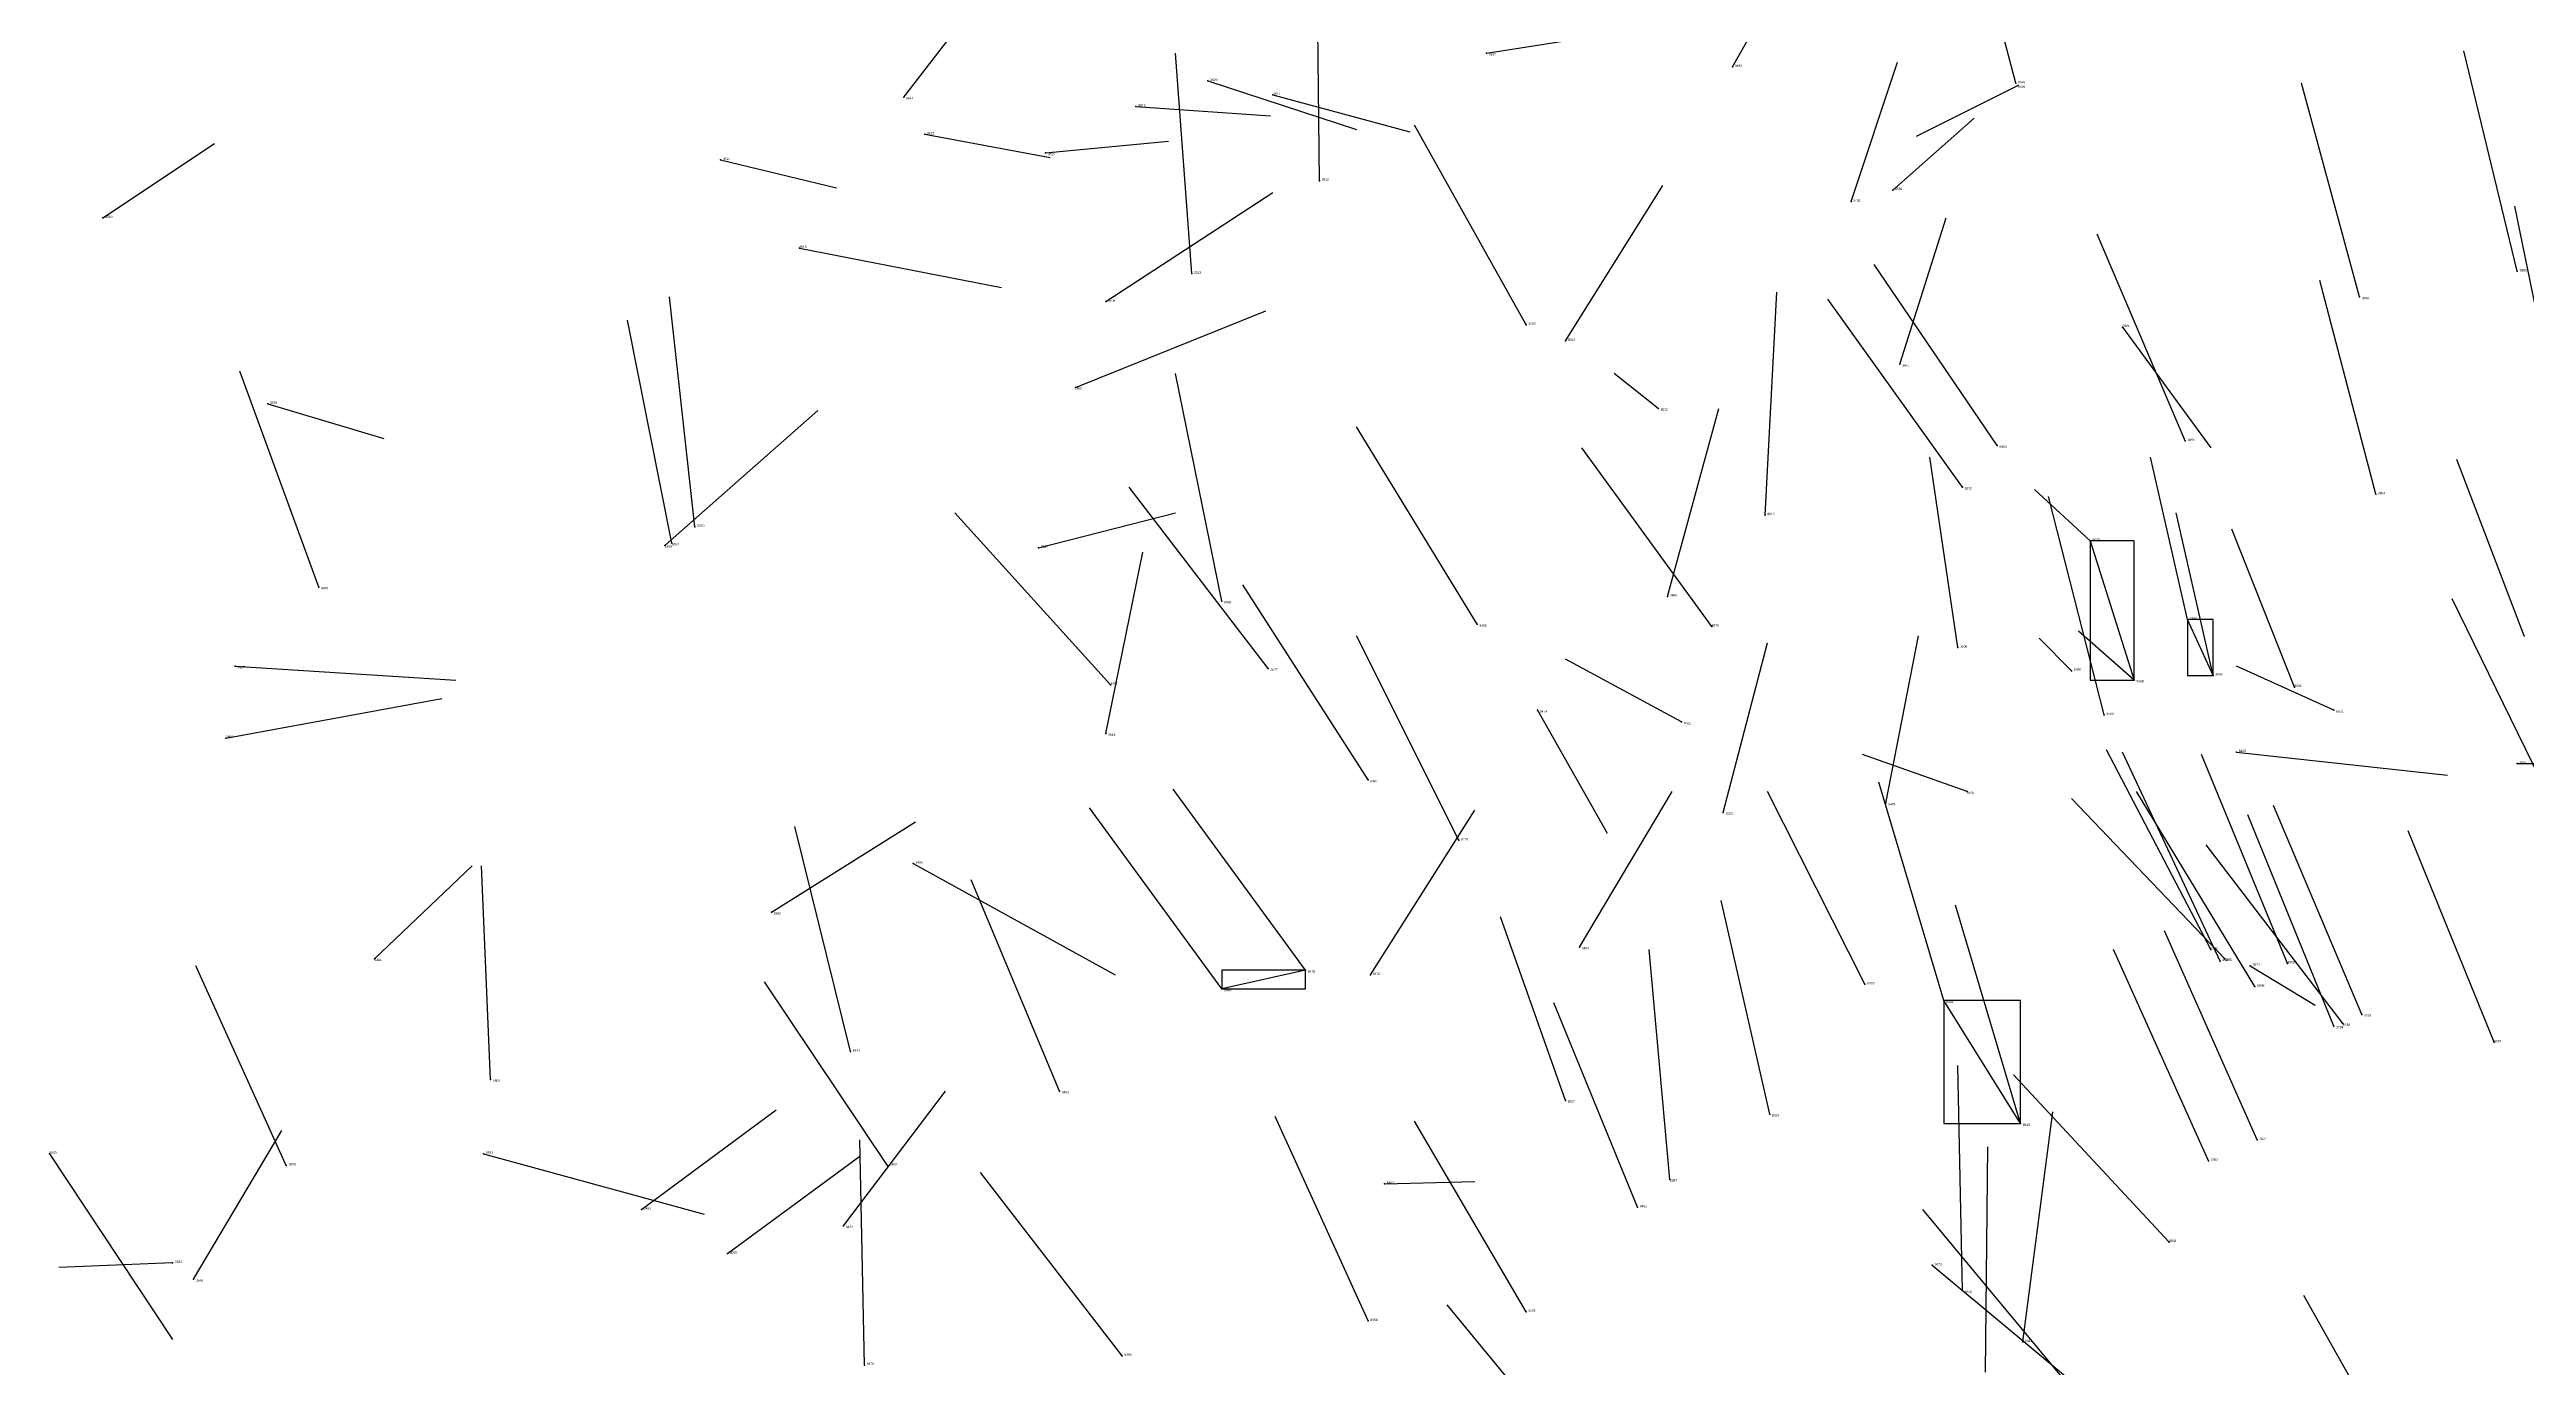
# Model space of a CAD drawing. Extents: x 59.1 to 70.8, y 600.3 to 605.1.
# Drawn here: x 63.157 to 64.224, y 603.272 to 603.839 of the extents above; entities that cross this region are included whole.
import ezdxf

# ---------------------------------------------------------------- set-up
doc = ezdxf.new("R2010")
doc.units = 0
for name, color, linetype in [('Clients', 3, 'CONTINUOUS'), ('Facilities', 3, 'CONTINUOUS'), ('Facilities_lines', 3, 'CONTINUOUS'), ('Min_max_boxes', 1, 'CONTINUOUS'), ('Normals', 1, 'CONTINUOUS'), ('Source_points', 5, 'CONTINUOUS'), ('Text', 3, 'CONTINUOUS')]:
    doc.layers.add(name, color=color, linetype=linetype)

msp = doc.modelspace()

# ---------------------------------------------------------------- linework, layer by layer
at = {"layer": 'Clients', "color": 5}
for p in [(64.078, 603.594, 454.778), (64.055, 603.568, 460.492), (63.662, 603.435, 462.843), (63.973, 603.43, 462.101)]:
    msp.add_point(p, dxfattribs=at)
at = {"layer": 'Facilities', "color": 3}
for p in [(63.776, 603.838, 456.096), (63.656, 603.826, 456.064), (63.882, 603.832, 454.578), (64.004, 603.825, 460.107), (64.005, 603.824, 460.469), (63.525, 603.819, 458.53), (63.625, 603.815, 456.162), (63.684, 603.82, 456.14), (63.534, 603.803, 456.179), (63.446, 603.792, 456.165), (63.586, 603.795, 456.201), (63.704, 603.783, 455.632), (63.933, 603.774, 454.64), (63.951, 603.779, 460.886), (63.18, 603.767, 460.486), (63.48, 603.754, 460.17), (63.649, 603.743, 455.66), (64.22, 603.744, 457.35), (63.612, 603.731, 455.423), (64.152, 603.733, 457.216), (63.793, 603.721, 462.412), (64.05, 603.72, 455.892), (63.81, 603.714, 455.601), (63.954, 603.704, 454.719), (63.251, 603.687, 456.166), (63.599, 603.694, 455.498), (63.85, 603.685, 460.703), (63.996, 603.669, 462.672), (64.077, 603.671, 457.227), (63.981, 603.651, 457.418), (64.159, 603.648, 457.289), (63.435, 603.634, 461.953), (63.896, 603.639, 461.685), (63.422, 603.626, 455.106), (63.425, 603.627, 462.08), (63.583, 603.625, 456.359), (64.036, 603.628, 460.499), (63.273, 603.608, 462.224), (63.662, 603.602, 462.388), (63.854, 603.604, 456.3), (63.772, 603.592, 462.798), (63.873, 603.591, 462.608), (63.979, 603.582, 455.61), (64.223, 603.587, 454.764), (63.237, 603.574, 456.847), (63.682, 603.573, 462.839), (64.028, 603.572, 460.556), (64.089, 603.57, 454.771), (63.614, 603.566, 455.352), (64.124, 603.565, 454.796), (63.612, 603.545, 456.408), (63.798, 603.555, 462.918), (63.86, 603.55, 460.158), (64.042, 603.553, 461.588), (64.141, 603.555, 460.402), (63.233, 603.543, 456.9), (64.099, 603.537, 458.973), (63.725, 603.525, 462.844), (64.22, 603.532, 455.88), (63.948, 603.515, 454.827), (63.983, 603.52, 460.183), (63.878, 603.511, 454.873), (63.764, 603.499, 462.782), (63.529, 603.489, 455.707), (63.468, 603.468, 455.147), (63.816, 603.453, 454.887), (64.088, 603.452, 456.876), (63.297, 603.448, 454.664), (63.698, 603.443, 462.858), (63.726, 603.441, 454.922), (64.092, 603.447, 462.065), (64.094, 603.448, 457.413), (64.105, 603.445, 455.909), (64.121, 603.446, 456.842), (63.939, 603.437, 462.774), (64.107, 603.436, 462.243), (64.141, 603.419, 456.813), (64.145, 603.42, 462.268), (64.153, 603.424, 456.78), (63.502, 603.408, 462.326), (64.21, 603.412, 456.769), (63.347, 603.396, 461.492), (63.592, 603.391, 462.46), (63.81, 603.387, 460.949), (63.898, 603.381, 462.336), (64.006, 603.377, 462.084), (63.157, 603.364, 461.772), (63.344, 603.364, 460.633), (64.108, 603.37, 456.86), (63.259, 603.359, 461.872), (63.518, 603.359, 462.492), (63.855, 603.353, 462.161), (64.087, 603.361, 456.864), (63.732, 603.351, 462.695), (63.412, 603.34, 455.139), (63.499, 603.333, 454.908), (63.841, 603.341, 462.507), (63.449, 603.321, 455.103), (64.07, 603.326, 461.433), (63.21, 603.317, 456.958), (63.968, 603.316, 457.365), (63.219, 603.31, 455.306), (63.981, 603.305, 461.963), (63.725, 603.292, 462.478), (63.793, 603.296, 462.494), (64.007, 603.283, 462.512), (63.508, 603.273, 462.179), (63.619, 603.277, 462.495)]:
    msp.add_point(p, dxfattribs=at)
at = {"layer": 'Facilities_lines', "color": 3}
for p, q in [((64.036, 603.628, 460.499), (64.055, 603.568, 460.492)), ((64.089, 603.57, 454.771), (64.078, 603.594, 454.778)), ((63.698, 603.443, 462.858), (63.662, 603.435, 462.843)), ((64.006, 603.377, 462.084), (63.973, 603.43, 462.101))]:
    msp.add_line(p, q, dxfattribs=at)
at = {"layer": 'Min_max_boxes', "color": 1}
for p, q in [((64.055, 603.628, 460.492), (64.036, 603.628, 460.492)), ((64.036, 603.628, 460.492), (64.036, 603.568, 460.492)), ((64.055, 603.628, 460.499), (64.036, 603.628, 460.499)), ((64.036, 603.628, 460.499), (64.036, 603.568, 460.499)), ((64.036, 603.628, 460.492), (64.036, 603.628, 460.499)), ((64.055, 603.568, 460.492), (64.055, 603.628, 460.492)), ((64.055, 603.568, 460.499), (64.055, 603.628, 460.499)), ((64.055, 603.628, 460.492), (64.055, 603.628, 460.499)), ((64.089, 603.594, 454.771), (64.078, 603.594, 454.771)), ((64.078, 603.594, 454.771), (64.078, 603.57, 454.771)), ((64.089, 603.594, 454.778), (64.078, 603.594, 454.778)), ((64.078, 603.594, 454.778), (64.078, 603.57, 454.778)), ((64.078, 603.594, 454.771), (64.078, 603.594, 454.778)), ((64.089, 603.57, 454.771), (64.089, 603.594, 454.771)), ((64.089, 603.57, 454.778), (64.089, 603.594, 454.778)), ((64.089, 603.594, 454.771), (64.089, 603.594, 454.778)), ((64.036, 603.568, 460.492), (64.055, 603.568, 460.492)), ((64.036, 603.568, 460.499), (64.055, 603.568, 460.499)), ((64.036, 603.568, 460.492), (64.036, 603.568, 460.499)), ((64.055, 603.568, 460.492), (64.055, 603.568, 460.499)), ((64.078, 603.57, 454.771), (64.089, 603.57, 454.771)), ((64.078, 603.57, 454.778), (64.089, 603.57, 454.778)), ((64.078, 603.57, 454.771), (64.078, 603.57, 454.778)), ((64.089, 603.57, 454.771), (64.089, 603.57, 454.778)), ((63.698, 603.443, 462.843), (63.662, 603.443, 462.843)), ((63.662, 603.443, 462.843), (63.662, 603.435, 462.843)), ((63.698, 603.443, 462.858), (63.662, 603.443, 462.858)), ((63.662, 603.443, 462.858), (63.662, 603.435, 462.858)), ((63.662, 603.443, 462.843), (63.662, 603.443, 462.858)), ((63.698, 603.435, 462.843), (63.698, 603.443, 462.843)), ((63.698, 603.435, 462.858), (63.698, 603.443, 462.858)), ((63.698, 603.443, 462.843), (63.698, 603.443, 462.858)), ((63.662, 603.435, 462.843), (63.698, 603.435, 462.843)), ((63.662, 603.435, 462.858), (63.698, 603.435, 462.858)), ((63.662, 603.435, 462.843), (63.662, 603.435, 462.858)), ((63.698, 603.435, 462.843), (63.698, 603.435, 462.858)), ((64.006, 603.43, 462.084), (63.973, 603.43, 462.084)), ((63.973, 603.43, 462.084), (63.973, 603.377, 462.084)), ((64.006, 603.43, 462.101), (63.973, 603.43, 462.101)), ((63.973, 603.43, 462.101), (63.973, 603.377, 462.101)), ((63.973, 603.43, 462.084), (63.973, 603.43, 462.101)), ((64.006, 603.377, 462.084), (64.006, 603.43, 462.084)), ((64.006, 603.377, 462.101), (64.006, 603.43, 462.101)), ((64.006, 603.43, 462.084), (64.006, 603.43, 462.101)), ((63.973, 603.377, 462.084), (64.006, 603.377, 462.084)), ((63.973, 603.377, 462.101), (64.006, 603.377, 462.101)), ((63.973, 603.377, 462.084), (63.973, 603.377, 462.101)), ((64.006, 603.377, 462.084), (64.006, 603.377, 462.101))]:
    msp.add_line(p, q, dxfattribs=at)
at = {"layer": 'Normals', "color": 1}
for p, q in [((63.525, 603.819, 458.53), (63.586, 603.898, 458.541)), ((64.004, 603.825, 460.107), (63.985, 603.897, 460.173)), ((63.882, 603.832, 454.578), (63.914, 603.889, 454.654)), ((63.704, 603.783, 455.632), (63.703, 603.879, 455.604)), ((63.776, 603.838, 456.096), (63.84, 603.848, 456.172)), ((63.649, 603.743, 455.66), (63.642, 603.838, 455.628)), ((63.933, 603.774, 454.64), (63.953, 603.834, 454.717)), ((64.22, 603.744, 457.35), (64.197, 603.839, 457.328)), ((63.656, 603.826, 456.064), (63.72, 603.805, 456.138)), ((64.005, 603.824, 460.469), (63.961, 603.802, 460.556)), ((64.152, 603.733, 457.216), (64.127, 603.825, 457.187)), ((63.625, 603.815, 456.162), (63.683, 603.811, 456.244)), ((63.684, 603.82, 456.14), (63.743, 603.804, 456.219)), ((63.534, 603.803, 456.179), (63.588, 603.793, 456.263)), ((63.793, 603.721, 462.412), (63.745, 603.807, 462.395)), ((63.951, 603.779, 460.886), (63.986, 603.81, 460.974)), ((63.18, 603.767, 460.486), (63.228, 603.799, 460.568)), ((63.446, 603.792, 456.165), (63.496, 603.78, 456.251)), ((63.586, 603.795, 456.201), (63.639, 603.8, 456.286)), ((63.81, 603.714, 455.601), (63.852, 603.781, 455.54)), ((63.612, 603.731, 455.423), (63.684, 603.778, 455.373)), ((64.238, 603.679, 457.088), (64.219, 603.772, 457.056)), ((63.954, 603.704, 454.719), (63.974, 603.767, 454.794)), ((64.077, 603.671, 457.227), (64.039, 603.76, 457.203)), ((63.48, 603.754, 460.17), (63.567, 603.737, 460.124)), ((63.996, 603.669, 462.672), (63.943, 603.747, 462.64)), ((64.159, 603.648, 457.289), (64.135, 603.74, 457.259)), ((63.435, 603.634, 461.953), (63.424, 603.733, 461.957)), ((63.599, 603.694, 455.498), (63.681, 603.727, 455.452)), ((63.896, 603.639, 461.685), (63.901, 603.735, 461.656)), ((63.981, 603.651, 457.418), (63.923, 603.732, 457.411)), ((63.425, 603.627, 462.08), (63.406, 603.723, 462.102)), ((64.05, 603.72, 455.892), (64.088, 603.668, 455.969)), ((63.273, 603.608, 462.224), (63.239, 603.701, 462.237)), ((63.662, 603.602, 462.388), (63.642, 603.7, 462.397)), ((63.85, 603.685, 460.703), (63.831, 603.7, 460.8)), ((63.251, 603.687, 456.166), (63.301, 603.672, 456.251)), ((63.422, 603.626, 455.106), (63.488, 603.684, 455.154)), ((63.854, 603.604, 456.3), (63.876, 603.685, 456.355)), ((63.772, 603.592, 462.798), (63.72, 603.677, 462.789)), ((63.873, 603.591, 462.608), (63.817, 603.668, 462.576)), ((63.979, 603.582, 455.61), (63.967, 603.664, 455.554)), ((64.078, 603.594, 454.778), (64.062, 603.664, 454.847)), ((64.223, 603.587, 454.764), (64.194, 603.663, 454.822)), ((63.682, 603.573, 462.839), (63.622, 603.651, 462.857)), ((64.036, 603.628, 460.499), (64.012, 603.65, 460.594)), ((64.042, 603.553, 461.588), (64.018, 603.647, 461.564)), ((63.614, 603.566, 455.352), (63.547, 603.64, 455.351)), ((63.583, 603.625, 456.359), (63.642, 603.64, 456.438)), ((64.089, 603.57, 454.771), (64.073, 603.64, 454.84)), ((64.124, 603.565, 454.796), (64.097, 603.633, 454.864)), ((63.612, 603.545, 456.408), (63.628, 603.623, 456.469)), ((63.725, 603.525, 462.844), (63.671, 603.609, 462.834)), ((64.233, 603.519, 462.477), (64.192, 603.603, 462.44)), ((64.055, 603.568, 460.492), (64.031, 603.589, 460.587)), ((63.764, 603.499, 462.782), (63.72, 603.587, 462.762)), ((63.86, 603.55, 460.158), (63.81, 603.577, 460.24)), ((63.878, 603.511, 454.873), (63.897, 603.584, 454.939)), ((63.948, 603.515, 454.827), (63.962, 603.587, 454.895)), ((64.028, 603.572, 460.556), (64.014, 603.586, 460.654)), ((63.237, 603.574, 456.847), (63.332, 603.568, 456.877)), ((64.141, 603.555, 460.402), (64.099, 603.574, 460.491)), ((63.233, 603.543, 456.9), (63.326, 603.56, 456.932)), ((63.798, 603.555, 462.918), (63.828, 603.502, 462.997)), ((63.983, 603.52, 460.183), (63.938, 603.536, 460.271)), ((64.088, 603.452, 456.876), (64.043, 603.538, 456.853)), ((64.092, 603.447, 462.065), (64.05, 603.537, 462.053)), ((64.121, 603.446, 456.842), (64.084, 603.536, 456.819)), ((64.099, 603.537, 458.973), (64.19, 603.527, 458.933)), ((63.973, 603.43, 462.101), (63.945, 603.524, 462.08)), ((64.22, 603.532, 455.88), (64.256, 603.532, 455.973)), ((63.662, 603.435, 462.843), (63.605, 603.513, 462.87)), ((63.698, 603.443, 462.858), (63.641, 603.521, 462.885)), ((63.816, 603.453, 454.887), (63.856, 603.52, 454.95)), ((63.939, 603.437, 462.774), (63.897, 603.52, 462.737)), ((64.094, 603.448, 457.413), (64.028, 603.517, 457.442)), ((64.107, 603.436, 462.243), (64.056, 603.52, 462.224)), ((64.153, 603.424, 456.78), (64.115, 603.514, 456.76)), ((63.468, 603.468, 455.147), (63.53, 603.507, 455.215)), ((63.502, 603.408, 462.326), (63.478, 603.505, 462.334)), ((63.726, 603.441, 454.922), (63.771, 603.512, 454.977)), ((64.141, 603.419, 456.813), (64.104, 603.51, 456.797)), ((64.21, 603.412, 456.769), (64.173, 603.503, 456.752)), ((64.145, 603.42, 462.268), (64.086, 603.497, 462.244)), ((63.297, 603.448, 454.664), (63.339, 603.488, 454.745)), ((63.347, 603.396, 461.492), (63.343, 603.488, 461.453)), ((63.529, 603.489, 455.707), (63.616, 603.441, 455.693)), ((63.592, 603.391, 462.46), (63.554, 603.482, 462.478)), ((63.898, 603.381, 462.336), (63.877, 603.473, 462.302)), ((64.006, 603.377, 462.084), (63.978, 603.471, 462.063)), ((63.81, 603.387, 460.949), (63.782, 603.466, 461.003)), ((64.108, 603.37, 456.86), (64.068, 603.46, 456.843)), ((63.855, 603.353, 462.161), (63.846, 603.452, 462.148)), ((64.087, 603.361, 456.864), (64.046, 603.452, 456.862)), ((63.259, 603.359, 461.872), (63.22, 603.445, 461.84)), ((64.105, 603.445, 455.909), (64.133, 603.428, 456.004)), ((63.518, 603.359, 462.492), (63.465, 603.438, 462.523)), ((63.841, 603.341, 462.507), (63.805, 603.429, 462.476)), ((63.981, 603.305, 461.963), (63.979, 603.402, 461.94)), ((64.07, 603.326, 461.433), (64.003, 603.398, 461.416)), ((63.499, 603.333, 454.908), (63.543, 603.391, 454.977)), ((63.412, 603.34, 455.139), (63.47, 603.383, 455.208)), ((63.725, 603.292, 462.478), (63.685, 603.38, 462.453)), ((63.793, 603.296, 462.494), (63.745, 603.378, 462.463)), ((64.007, 603.283, 462.512), (64.02, 603.382, 462.506)), ((63.157, 603.364, 461.772), (63.21, 603.284, 461.8)), ((63.219, 603.31, 455.306), (63.257, 603.374, 455.373)), ((63.344, 603.364, 460.633), (63.439, 603.338, 460.617)), ((63.508, 603.273, 462.179), (63.506, 603.37, 462.201)), ((63.991, 603.27, 461.925), (63.992, 603.367, 461.902)), ((63.449, 603.321, 455.103), (63.506, 603.363, 455.174)), ((63.619, 603.277, 462.495), (63.558, 603.356, 462.486)), ((63.732, 603.351, 462.695), (63.771, 603.352, 462.787)), ((64.028, 603.263, 456.976), (63.964, 603.34, 456.98)), ((63.21, 603.317, 456.958), (63.161, 603.315, 457.045)), ((63.968, 603.316, 457.365), (64.04, 603.256, 457.331)), ((64.176, 603.218, 457.842), (64.128, 603.303, 457.865)), ((63.815, 603.231, 457.87), (63.759, 603.299, 457.917))]:
    msp.add_line(p, q, dxfattribs=at)
at = {"layer": 'Source_points', "color": 5}
for p in [(63.776, 603.838, 456.096), (63.656, 603.826, 456.064), (63.882, 603.832, 454.578), (64.004, 603.825, 460.107), (64.005, 603.824, 460.469), (63.525, 603.819, 458.53), (63.625, 603.815, 456.162), (63.684, 603.82, 456.14), (63.534, 603.803, 456.179), (63.446, 603.792, 456.165), (63.586, 603.795, 456.201), (63.704, 603.783, 455.632), (63.933, 603.774, 454.64), (63.951, 603.779, 460.886), (63.18, 603.767, 460.486), (63.48, 603.754, 460.17), (63.649, 603.743, 455.66), (64.22, 603.744, 457.35), (63.612, 603.731, 455.423), (64.152, 603.733, 457.216), (63.793, 603.721, 462.412), (64.05, 603.72, 455.892), (63.81, 603.714, 455.601), (63.954, 603.704, 454.719), (63.251, 603.687, 456.166), (63.599, 603.694, 455.498), (63.85, 603.685, 460.703), (63.996, 603.669, 462.672), (64.077, 603.671, 457.227), (63.981, 603.651, 457.418), (64.159, 603.648, 457.289), (63.435, 603.634, 461.953), (63.896, 603.639, 461.685), (63.422, 603.626, 455.106), (63.425, 603.627, 462.08), (63.583, 603.625, 456.359), (64.036, 603.628, 460.499), (63.273, 603.608, 462.224), (63.662, 603.602, 462.388), (63.854, 603.604, 456.3), (63.772, 603.592, 462.798), (63.873, 603.591, 462.608), (64.078, 603.594, 454.778), (63.979, 603.582, 455.61), (64.223, 603.587, 454.764), (63.237, 603.574, 456.847), (63.682, 603.573, 462.839), (64.028, 603.572, 460.556), (64.055, 603.568, 460.492), (64.089, 603.57, 454.771), (63.614, 603.566, 455.352), (64.124, 603.565, 454.796), (63.612, 603.545, 456.408), (63.798, 603.555, 462.918), (63.86, 603.55, 460.158), (64.042, 603.553, 461.588), (64.141, 603.555, 460.402), (63.233, 603.543, 456.9), (64.099, 603.537, 458.973), (63.725, 603.525, 462.844), (64.22, 603.532, 455.88), (63.948, 603.515, 454.827), (63.983, 603.52, 460.183), (63.878, 603.511, 454.873), (63.764, 603.499, 462.782), (63.529, 603.489, 455.707), (63.468, 603.468, 455.147), (63.816, 603.453, 454.887), (64.088, 603.452, 456.876), (63.297, 603.448, 454.664), (63.698, 603.443, 462.858), (63.726, 603.441, 454.922), (64.092, 603.447, 462.065), (64.094, 603.448, 457.413), (64.105, 603.445, 455.909), (64.121, 603.446, 456.842), (63.662, 603.435, 462.843), (63.939, 603.437, 462.774), (63.973, 603.43, 462.101), (64.107, 603.436, 462.243), (64.141, 603.419, 456.813), (64.145, 603.42, 462.268), (64.153, 603.424, 456.78), (63.502, 603.408, 462.326), (64.21, 603.412, 456.769), (63.347, 603.396, 461.492), (63.592, 603.391, 462.46), (63.81, 603.387, 460.949), (63.898, 603.381, 462.336), (64.006, 603.377, 462.084), (63.157, 603.364, 461.772), (63.344, 603.364, 460.633), (64.108, 603.37, 456.86), (63.259, 603.359, 461.872), (63.518, 603.359, 462.492), (63.855, 603.353, 462.161), (64.087, 603.361, 456.864), (63.732, 603.351, 462.695), (63.412, 603.34, 455.139), (63.499, 603.333, 454.908), (63.841, 603.341, 462.507), (63.449, 603.321, 455.103), (64.07, 603.326, 461.433), (63.21, 603.317, 456.958), (63.968, 603.316, 457.365), (63.219, 603.31, 455.306), (63.981, 603.305, 461.963), (63.725, 603.292, 462.478), (63.793, 603.296, 462.494), (64.007, 603.283, 462.512), (63.508, 603.273, 462.179), (63.619, 603.277, 462.495)]:
    msp.add_point(p, dxfattribs=at)

# ---------------------------------------------------------------- texts
at = {"layer": 'Text', "color": 3}
for s, p in [('3617', (63.777, 603.837, 456.096)), ('3484', (63.883, 603.832, 454.578)), ('3629', (63.657, 603.826, 456.064)), ('8649', (64.005, 603.825, 460.107)), ('8659', (64.005, 603.823, 460.469)), ('8641', (63.526, 603.818, 458.53)), ('3616', (63.626, 603.815, 456.162)), ('3627', (63.684, 603.82, 456.14)), ('3612', (63.535, 603.803, 456.179)), ('3614', (63.447, 603.792, 456.165)), ('3625', (63.587, 603.794, 456.201)), ('3512', (63.705, 603.783, 455.632)), ('8550', (63.952, 603.779, 460.886)), ('3482', (63.934, 603.774, 454.64)), ('8519', (63.181, 603.767, 460.486)), ('8515', (63.48, 603.754, 460.17)), ('3513', (63.65, 603.743, 455.66)), ('3889', (64.221, 603.744, 457.35)), ('3505', (63.613, 603.731, 455.423)), ('3890', (64.153, 603.732, 457.216)), ('8466', (63.794, 603.721, 462.412)), ('3581', (64.05, 603.72, 455.892)), ('3504', (63.811, 603.714, 455.601)), ('3477', (63.955, 603.703, 454.719)), ('3610', (63.252, 603.687, 456.166)), ('3501', (63.599, 603.693, 455.498)), ('8532', (63.851, 603.684, 460.703)), ('8463', (63.997, 603.668, 462.672)), ('3866', (64.078, 603.671, 457.227)), ('3672', (63.982, 603.65, 457.418)), ('3895', (64.16, 603.648, 457.289)), ('8610', (63.436, 603.634, 461.953)), ('8612', (63.897, 603.639, 461.685)), ('3499', (63.422, 603.625, 455.106)), ('8464', (63.425, 603.626, 462.08)), ('3634', (63.584, 603.625, 456.359)), ('8670', (64.037, 603.628, 460.499)), ('8475', (63.274, 603.607, 462.224)), ('8433', (63.663, 603.601, 462.388)), ('3656', (63.855, 603.604, 456.3)), ('8465', (63.773, 603.591, 462.798)), ('8470', (63.873, 603.591, 462.608)), ('3845', (64.079, 603.594, 454.778)), ('3506', (63.98, 603.582, 455.61)), ('3637', (63.238, 603.573, 456.847)), ('3497', (63.614, 603.566, 455.352)), ('8477', (63.683, 603.572, 462.839)), ('8656', (64.029, 603.572, 460.556)), ('8669', (64.056, 603.567, 460.492)), ('3843', (64.09, 603.57, 454.771)), ('3901', (64.124, 603.565, 454.796)), ('3644', (63.613, 603.544, 456.408)), ('8474', (63.799, 603.554, 462.918)), ('8522', (63.861, 603.549, 460.158)), ('8563', (64.043, 603.553, 461.588)), ('8671', (64.142, 603.554, 460.402)), ('3652', (63.233, 603.543, 456.9)), ('8425', (64.1, 603.537, 458.973)), ('8467', (63.726, 603.524, 462.844)), ('3661', (64.221, 603.532, 455.88)), ('3478', (63.949, 603.514, 454.827)), ('8535', (63.983, 603.519, 460.183)), ('3483', (63.879, 603.51, 454.873)), ('8476', (63.765, 603.499, 462.782)), ('3495', (63.53, 603.489, 455.707)), ('3490', (63.469, 603.467, 455.147)), ('3493', (63.817, 603.452, 454.887)), ('3786', (64.088, 603.452, 456.876)), ('3481', (63.297, 603.447, 454.664)), ('8478', (63.699, 603.442, 462.858)), ('3476', (63.727, 603.441, 454.922)), ('8536', (64.093, 603.447, 462.065)), ('3875', (64.094, 603.447, 457.413)), ('3574', (64.106, 603.445, 455.909)), ('3806', (64.121, 603.446, 456.842)), ('8469', (63.663, 603.434, 462.843)), ('8479', (63.94, 603.437, 462.774)), ('8401', (63.974, 603.429, 462.101)), ('8548', (64.108, 603.436, 462.243)), ('3784', (64.142, 603.418, 456.813)), ('8553', (64.145, 603.419, 462.268)), ('3783', (64.154, 603.423, 456.78)), ('8444', (63.503, 603.408, 462.326)), ('3787', (64.21, 603.412, 456.769)), ('8600', (63.348, 603.395, 461.492)), ('8403', (63.593, 603.39, 462.46)), ('8527', (63.811, 603.386, 460.949)), ('8457', (63.899, 603.38, 462.336)), ('8543', (64.007, 603.376, 462.084)), ('8603', (63.157, 603.364, 461.772)), ('8533', (63.345, 603.364, 460.633)), ('3827', (64.109, 603.37, 456.86)), ('8608', (63.26, 603.359, 461.872)), ('8400', (63.519, 603.359, 462.492)), ('8397', (63.855, 603.352, 462.161)), ('3803', (64.088, 603.361, 456.864)), ('8460', (63.733, 603.351, 462.695)), ('3491', (63.413, 603.34, 455.139)), ('3472', (63.5, 603.332, 454.908)), ('8462', (63.842, 603.341, 462.507)), ('3500', (63.45, 603.321, 455.103)), ('8568', (64.07, 603.326, 461.433)), ('3623', (63.211, 603.317, 456.958)), ('3673', (63.969, 603.316, 457.365)), ('3508', (63.22, 603.309, 455.306)), ('8368', (63.982, 603.304, 461.963)), ('8458', (63.726, 603.292, 462.478)), ('8402', (63.794, 603.296, 462.494)), ('8541', (64.008, 603.283, 462.512)), ('8378', (63.509, 603.273, 462.179)), ('8393', (63.62, 603.277, 462.495))]:
    msp.add_text(s, height=0.001, dxfattribs=at).set_placement(p)

doc.saveas('drawing.dxf')
